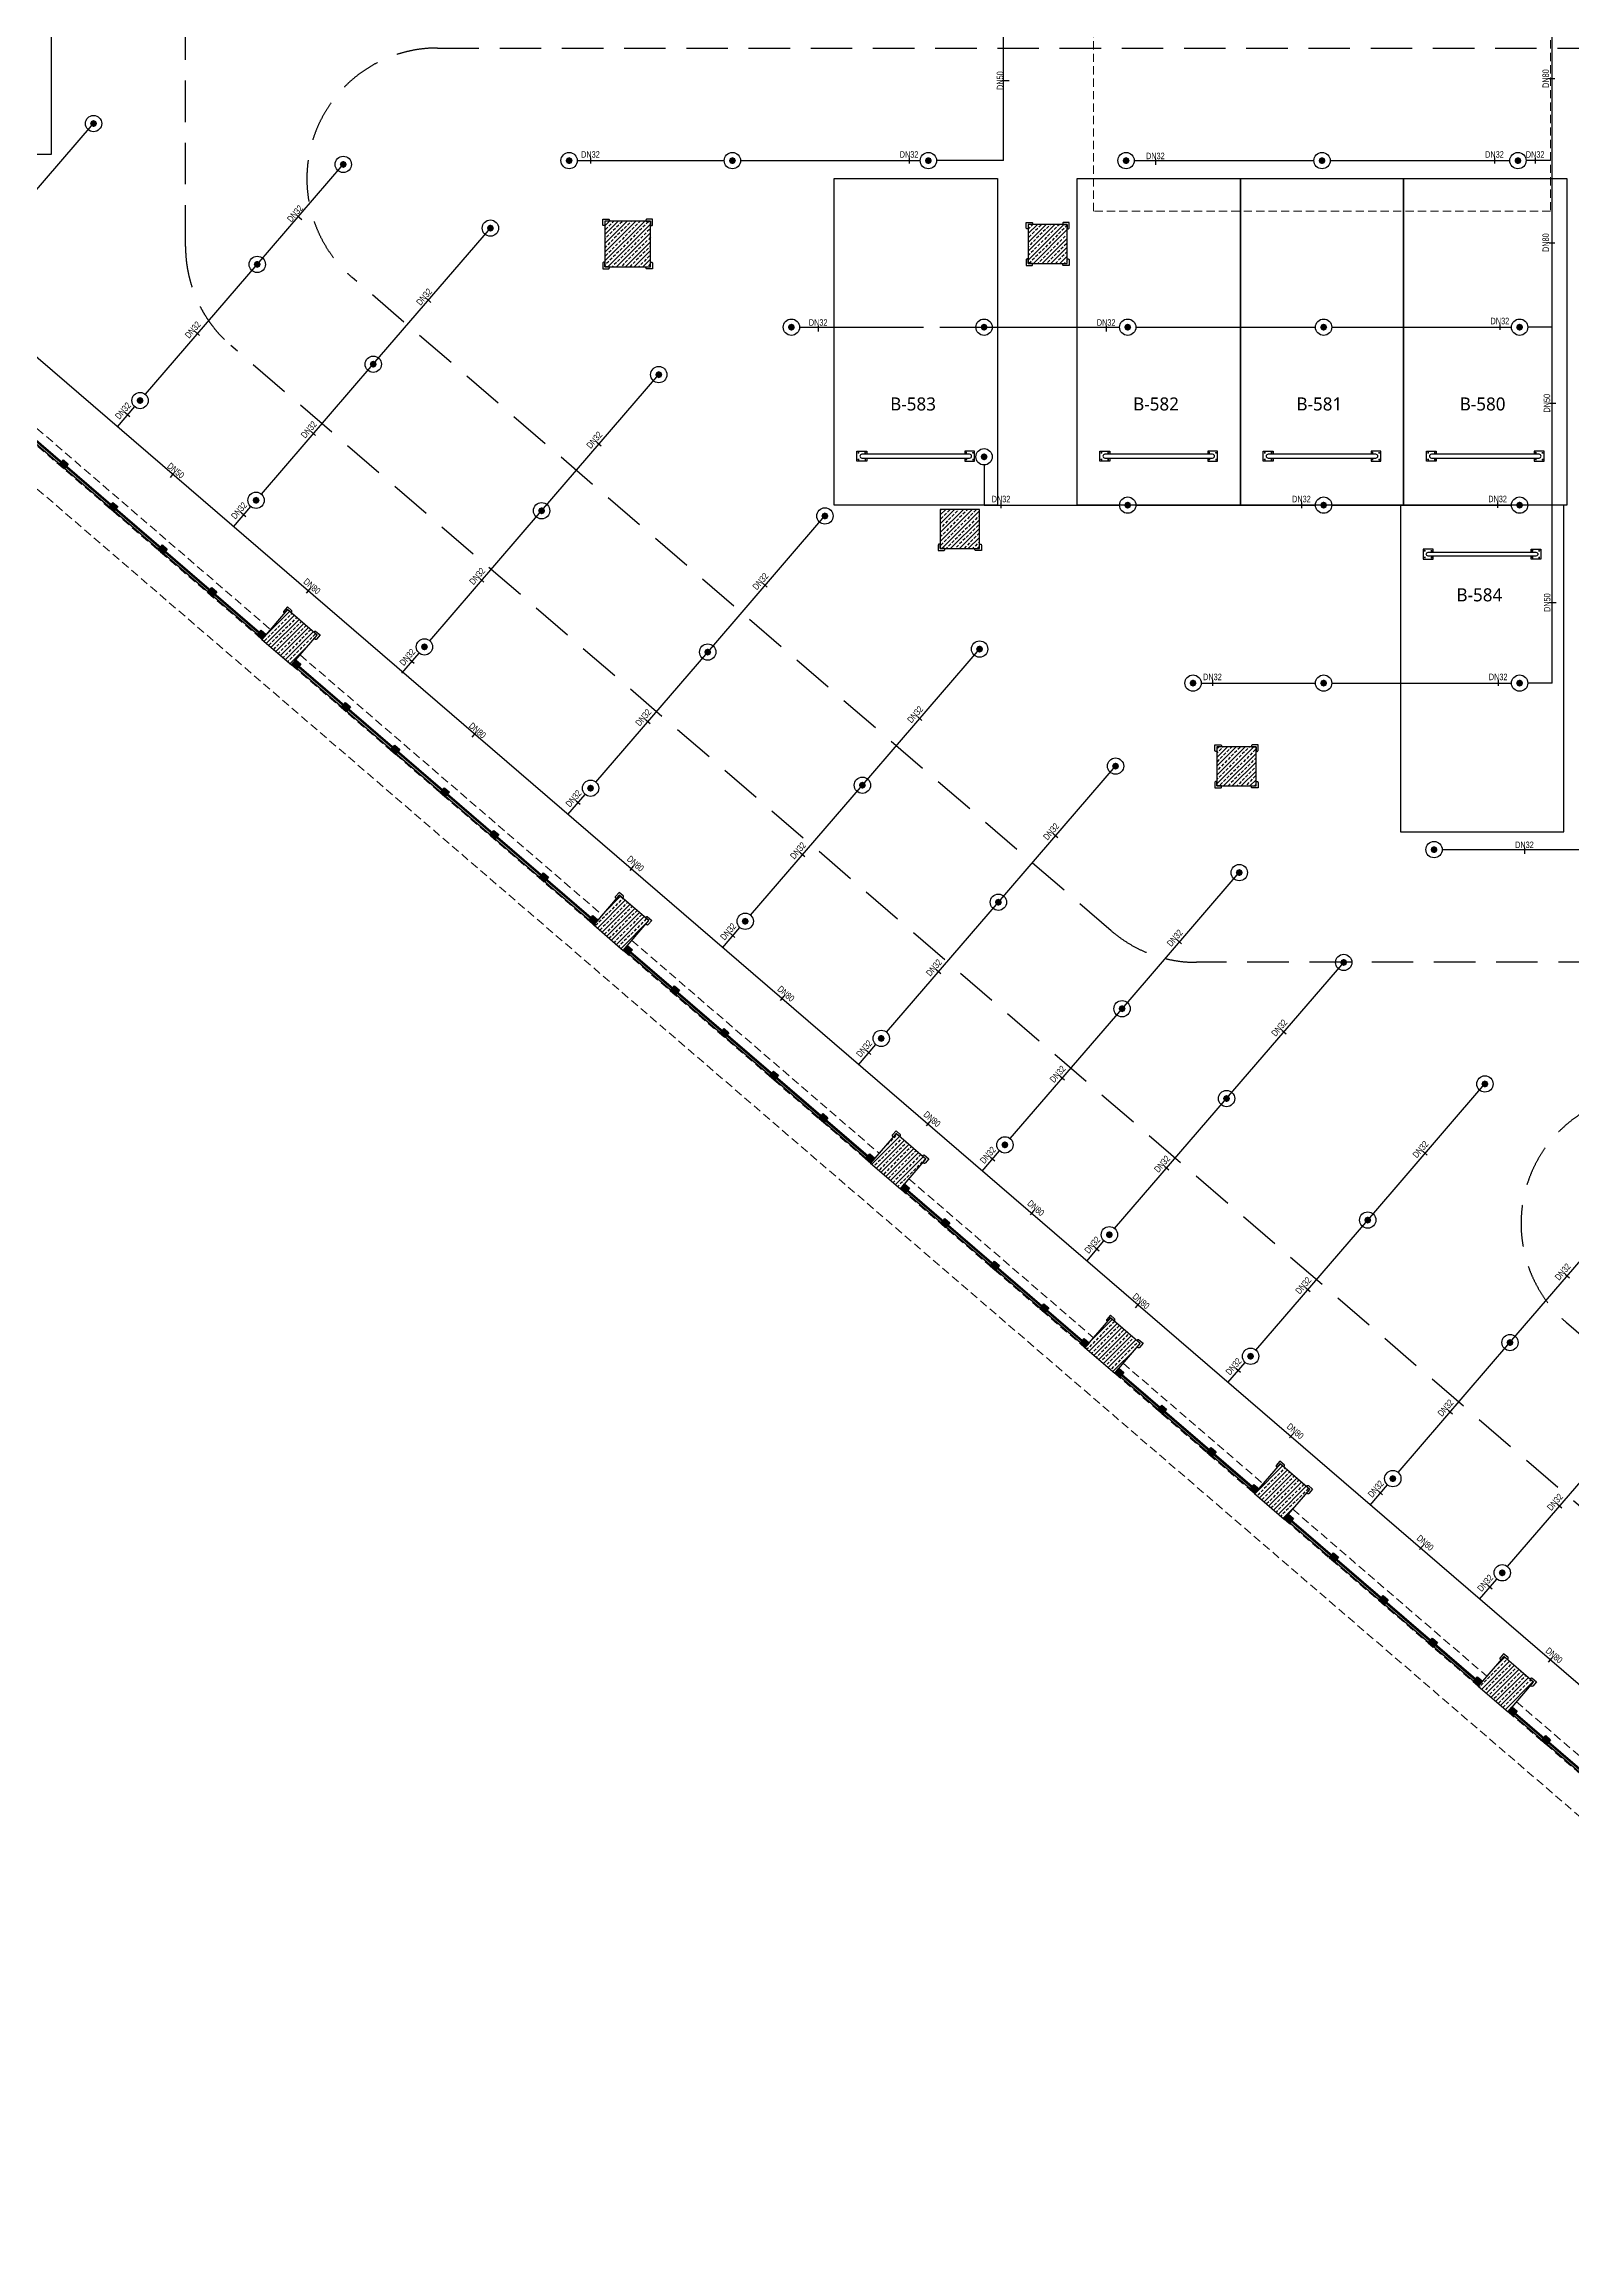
# Model space of a CAD drawing. Header units: millimetres. Extents: x -379292 to 1221486, y 92049 to 447512.
# Drawn here: x 294363 to 317753, y 122074 to 155878 of the extents above; entities that cross this region are included whole.
import ezdxf
from ezdxf.enums import TextEntityAlignment as Align
from ezdxf.lldxf.tags import DXFTag

# ---------------------------------------------------------------- set-up
doc = ezdxf.new("R2010")
doc.units = ezdxf.units.MM
doc.linetypes.add('HIDDEN', pattern=[9.525, 6.35, -3.175])
for name, color, linetype in [('-M-YNGN-BORUID', 7, 'Continuous'), ('-M-YNGN-BORUUZUN', 7, 'Continuous'), ('-M-YNGN-BORUYUK', 7, 'Continuous'), ('-M-YNGN-SPR-YUK', 7, 'Continuous'), ('-M-YNGN-ZON5-CAP-', 7, 'Continuous'), ('-M-YNGN-ZON5-SPR-', 7, 'Continuous'), ('05_HANDRAIL', 153, 'Continuous'), ('05_HATCH CONCRETE', 141, 'Continuous'), ('05_SYMBOL', 2, 'Continuous'), ('202-A-Y-MahalAd', 141, 'Continuous')]:
    doc.layers.add(name, color=color, linetype=linetype)
doc.layers.add('-M-YNGN-SPR-CAPCIZGI', color=188, linetype='Continuous', plot=False)
doc.layers.add('-M-YNGN-ZON5', color=11, linetype='SP', lineweight=30)
doc.layers.add('06_FORMWORK HIDDEN', color=252, linetype='HIDDEN2', lineweight=0)
doc.styles.add('CIZGI', font='tahoma.ttf', dxfattribs={"width": 0.8, "oblique": 20})
doc.styles.add('HCAD', font='HCAD.SHX', dxfattribs={"width": 0.8, "height": 0.2})
doc.styles.add('PIPESIZE', font='hcad.shx', dxfattribs={"width": 0.8})
doc.styles.add('SPR-NOT', font='romans.shx')
doc.styles.get("Standard").update_dxf_attribs({"font": 'segoeuil.ttf'})
tags = doc.linetypes.add('HIDDEN2', pattern=[0.1875, 0.125, -0.0625]).pattern_tags.tags
tags[6:7] = [DXFTag(74, 4), DXFTag(75, 0), DXFTag(340, '0'), DXFTag(46, 0.0), DXFTag(50, 0.0), DXFTag(44, 0.0), DXFTag(45, 0.0)]
tags[4:5] = [DXFTag(74, 4), DXFTag(75, 0), DXFTag(340, '0'), DXFTag(46, 0.0), DXFTag(50, 0.0), DXFTag(44, 0.0), DXFTag(45, 0.0)]
doc.linetypes.add('SP', pattern='A,2,-0.1,["SP",CIZGI,S=0.14,R=0.2,X=0,Y=-0.07],-0.255', length=2.355)
pattern_1 = [(225, (905000, -3e-07), (67.351921, -67.351921), []), (225, (904932.65, -3e-07), (67.351921, -67.351921), [47.625, -23.8125])]

# ---------------------------------------------------------------- blocks, each defined once
blk = doc.blocks.new('202_Vida')
at = {"color": 0, "linetype": 'ByBlock', "ltscale": 0.2}
for points in [[(1, 0), (-1, 0)], [(0, 1), (0, -1)]]:
    blk.add_lwpolyline(points, dxfattribs=at)
at = {"color": 0, "linetype": 'ByBlock'}
for radius in [0.42, 0.23, 0.155]:
    blk.add_circle((0, 0), radius, dxfattribs=at)
blk = doc.blocks.new('202_Stoper')
at = {"color": 0, "linetype": 'ByBlock'}
for points in [[(-750, -30), (-750, -75), (-900, -75), (-900, 75), (-750, 75), (-750, 30)], [(750, -30), (750, -75), (900, -75), (900, 75), (750, 75), (750, 30)]]:
    blk.add_lwpolyline(points, dxfattribs=at)
blk.add_lwpolyline([(825, -30, 1), (825, 30), (-825, 30, 1), (-825, -30)], format="xyb", close=True, dxfattribs=at)
at = {"color": 0, "linetype": 'ByBlock', "yscale": 10, "zscale": 10, "rotation": 180}
for p, xscale in [((-877, 53), -10), ((-772, 53), 10), ((772, 53), -10), ((877, 53), 10)]:
    blk.add_blockref('202_Vida', p, dxfattribs=dict(at, xscale=xscale))
at = {"color": 0, "linetype": 'ByBlock', "yscale": 10, "zscale": 10}
for p, xscale in [((-877, -52), 10), ((-772, -52), -10), ((772, -52), 10), ((877, -52), -10)]:
    blk.add_blockref('202_Vida', p, dxfattribs=dict(at, xscale=xscale))
blk = doc.blocks.new('202_Mahalblok')
at = {"color": 0, "linetype": 'ByBlock', "flags": 128}
blk.add_lwpolyline([(0, 0), (0, 5000), (2500, 5000), (2500, 0)], close=True, dxfattribs=at)
at = {"color": 252}
blk.add_blockref('202_Stoper', (1250, 750), dxfattribs=at)
at = {"color": 0, "linetype": 'ByBlock', "ltscale": 25}
blk.add_attdef('MAHALNO', text='', height=200, dxfattribs=at).set_placement((1209, 1390), align=Align.BOTTOM_CENTER)
blk = doc.blocks.new('202_KorkulukDikme')
at = {"ltscale": 25}
h = blk.add_hatch(color=253, dxfattribs=at)
h.dxf.hatch_style = 1
h.paths.add_polyline_path([(-50, 0), (-50, 100), (50, 100), (50, 0)])
at = {"color": 0, "linetype": 'ByBlock', "ltscale": 25}
blk.add_lwpolyline([(-50, 0), (-50, 100), (50, 100), (50, 0)], close=True, dxfattribs=at)
blk = doc.blocks.new('*U22')
at = {"ltscale": 25}
h = blk.add_hatch(color=253, dxfattribs=at)
h.dxf.hatch_style = 1
h.paths.add_polyline_path([(100, 60), (4998, 60), (4998, 10), (100, 10)])
at = {"color": 0, "linetype": 'ByBlock', "ltscale": 25}
blk.add_lwpolyline([(100, 60), (4998, 60), (4998, 10), (100, 10)], close=True, dxfattribs=at)
blk.add_lwpolyline([(100, 45), (4998, 45)], dxfattribs=at)
at = {"ltscale": 25}
for p in [(50, 0), (1049, 0), (2049, 0), (3049, 0), (4049, 0), (5048, 0)]:
    blk.add_blockref('202_KorkulukDikme', p, dxfattribs=at)
blk = doc.blocks.new('*U23')
at = {"ltscale": 25}
h = blk.add_hatch(color=253, dxfattribs=at)
h.dxf.hatch_style = 1
h.paths.add_polyline_path([(100, 60), (6000, 60), (6000, 10), (100, 10)])
at = {"color": 0, "linetype": 'ByBlock', "ltscale": 25}
blk.add_lwpolyline([(100, 60), (6000, 60), (6000, 10), (100, 10)], close=True, dxfattribs=at)
blk.add_lwpolyline([(100, 45), (6000, 45)], dxfattribs=at)
at = {"ltscale": 25}
for p in [(50, 0), (1050, 0), (2050, 0), (3050, 0), (4050, 0), (5050, 0), (6050, 0)]:
    blk.add_blockref('202_KorkulukDikme', p, dxfattribs=at)
blk = doc.blocks.new('*U24')
at = {"ltscale": 25}
h = blk.add_hatch(color=253, dxfattribs=at)
h.dxf.hatch_style = 1
h.paths.add_polyline_path([(100, 60), (4895, 60), (4895, 10), (100, 10)])
at = {"color": 0, "linetype": 'ByBlock', "ltscale": 25}
blk.add_lwpolyline([(100, 60), (4895, 60), (4895, 10), (100, 10)], close=True, dxfattribs=at)
blk.add_lwpolyline([(100, 45), (4895, 45)], dxfattribs=at)
at = {"ltscale": 25}
for p in [(50, 0), (998, 0), (1998, 0), (2998, 0), (3998, 0), (4945, 0)]:
    blk.add_blockref('202_KorkulukDikme', p, dxfattribs=at)
blk = doc.blocks.new('*U25')
at = {"ltscale": 25}
h = blk.add_hatch(color=253, dxfattribs=at)
h.dxf.hatch_style = 1
h.paths.add_polyline_path([(100, 60), (3630, 60), (3630, 10), (100, 10)])
at = {"color": 0, "linetype": 'ByBlock', "ltscale": 25}
blk.add_lwpolyline([(100, 60), (3630, 60), (3630, 10), (100, 10)], close=True, dxfattribs=at)
blk.add_lwpolyline([(100, 45), (3630, 45)], dxfattribs=at)
at = {"ltscale": 25}
for p in [(50, 0), (865, 0), (1865, 0), (2865, 0), (3680, 0)]:
    blk.add_blockref('202_KorkulukDikme', p, dxfattribs=at)
blk = doc.blocks.new('*U26')
at = {"ltscale": 25}
h = blk.add_hatch(color=253, dxfattribs=at)
h.dxf.hatch_style = 1
h.paths.add_polyline_path([(100, 60), (2725, 60), (2725, 10), (100, 10)])
at = {"color": 0, "linetype": 'ByBlock', "ltscale": 25}
blk.add_lwpolyline([(100, 60), (2725, 60), (2725, 10), (100, 10)], close=True, dxfattribs=at)
blk.add_lwpolyline([(100, 45), (2725, 45)], dxfattribs=at)
at = {"ltscale": 25}
for p in [(50, 0), (913, 0), (1913, 0), (2775, 0)]:
    blk.add_blockref('202_KorkulukDikme', p, dxfattribs=at)
blk = doc.blocks.new('*U27')
at = {"ltscale": 25}
h = blk.add_hatch(color=253, dxfattribs=at)
h.dxf.hatch_style = 1
h.paths.add_polyline_path([(100, 60), (3820, 60), (3820, 10), (100, 10)])
at = {"color": 0, "linetype": 'ByBlock', "ltscale": 25}
blk.add_lwpolyline([(100, 60), (3820, 60), (3820, 10), (100, 10)], close=True, dxfattribs=at)
blk.add_lwpolyline([(100, 45), (3820, 45)], dxfattribs=at)
at = {"ltscale": 25}
for p in [(50, 0), (960, 0), (1960, 0), (2960, 0), (3870, 0)]:
    blk.add_blockref('202_KorkulukDikme', p, dxfattribs=at)
blk = doc.blocks.new('*U28')
at = {"ltscale": 25}
h = blk.add_hatch(color=253, dxfattribs=at)
h.dxf.hatch_style = 1
h.paths.add_polyline_path([(100, 60), (5350, 60), (5350, 10), (100, 10)])
at = {"color": 0, "linetype": 'ByBlock', "ltscale": 25}
blk.add_lwpolyline([(100, 60), (5350, 60), (5350, 10), (100, 10)], close=True, dxfattribs=at)
blk.add_lwpolyline([(100, 45), (5350, 45)], dxfattribs=at)
at = {"ltscale": 25}
for p in [(50, 0), (725, 0), (1725, 0), (2725, 0), (3725, 0), (4725, 0), (5400, 0)]:
    blk.add_blockref('202_KorkulukDikme', p, dxfattribs=at)
blk = doc.blocks.new('bariyer')
at = {"color": 8, "ltscale": 25}
blk.add_lwpolyline([(0, -70), (15, -70, 0.414214), (30, -55), (30, 30), (-55, 30, 0.414214), (-70, 15), (-70, 0), (0, 0)], format="xyb", close=True, dxfattribs=at)
blk = doc.blocks.new('OtoParkBodrumKatMimari')
at = {"layer": '05_HATCH CONCRETE'}
h = blk.add_hatch(dxfattribs=at)
h.set_pattern_fill('ANSI33', color=8, scale=15, angle=180, style=0)
h.set_pattern_definition(pattern_1)
h.paths.add_polyline_path([(22519, 52350), (21819, 52350), (21819, 51650), (22519, 51650)])
h = blk.add_hatch(dxfattribs=at)
h.set_pattern_fill('ANSI33', color=8, scale=15, angle=180, style=0)
h.set_pattern_definition(pattern_1)
h.paths.add_polyline_path([(28900, 52300), (28300, 52300), (28300, 51700), (28900, 51700)])
h = blk.add_hatch(dxfattribs=at)
h.set_pattern_fill('ANSI33', color=8, scale=15, angle=180, style=0)
h.set_pattern_definition(pattern_1)
h.paths.add_polyline_path([(27555, 47935), (26955, 47935), (26955, 47335), (27555, 47335)])
h = blk.add_hatch(dxfattribs=at)
h.set_pattern_fill('ANSI33', color=8, scale=15, angle=180, style=0)
h.set_pattern_definition(pattern_1)
h.paths.add_polyline_path([(17417, 46009), (16962, 46400), (16570, 45945), (17025, 45554)])
h = blk.add_hatch(dxfattribs=at)
h.set_pattern_fill('ANSI33', color=8, scale=15, angle=180, style=0)
h.set_pattern_definition(pattern_1)
h.paths.add_polyline_path([(31790, 44300), (31190, 44300), (31190, 43700), (31790, 43700)])
h = blk.add_hatch(dxfattribs=at)
h.set_pattern_fill('ANSI33', color=8, scale=15, angle=180, style=0)
h.set_pattern_definition(pattern_1)
h.paths.add_polyline_path([(22495, 41638), (22040, 42029), (21649, 41575), (22103, 41183)])
h = blk.add_hatch(dxfattribs=at)
h.set_pattern_fill('ANSI33', color=8, scale=15, angle=180, style=0)
h.set_pattern_definition(pattern_1)
h.paths.add_polyline_path([(26736, 37988), (26281, 38379), (25889, 37925), (26344, 37533)])
h = blk.add_hatch(dxfattribs=at)
h.set_pattern_fill('ANSI33', color=8, scale=15, angle=180, style=0)
h.set_pattern_definition(pattern_1)
h.paths.add_polyline_path([(30017, 35163), (29563, 35555), (29171, 35100), (29626, 34709)])
h = blk.add_hatch(dxfattribs=at)
h.set_pattern_fill('ANSI33', color=8, scale=15, angle=180, style=0)
h.set_pattern_definition(pattern_1)
h.paths.add_polyline_path([(32613, 32929), (32159, 33320), (31767, 32865), (32222, 32474)])
h = blk.add_hatch(dxfattribs=at)
h.set_pattern_fill('ANSI33', color=8, scale=15, angle=180, style=0)
h.set_pattern_definition(pattern_1)
h.paths.add_polyline_path([(36039, 29980), (35584, 30372), (35193, 29917), (35648, 29525)])
at = {"color": 5}
for points in [[(22519, 52350), (21819, 52350), (21819, 51650), (22519, 51650)], [(28900, 52300), (28300, 52300), (28300, 51700), (28900, 51700)], [(27555, 47935), (26955, 47935), (26955, 47335), (27555, 47335)], [(17417, 46009), (16962, 46400), (16570, 45945), (17025, 45554)], [(31790, 44300), (31190, 44300), (31190, 43700), (31790, 43700)], [(22495, 41638), (22040, 42029), (21649, 41575), (22103, 41183)], [(26736, 37988), (26281, 38379), (25889, 37925), (26344, 37533)], [(30017, 35163), (29563, 35555), (29171, 35100), (29626, 34709)], [(32613, 32929), (32159, 33320), (31767, 32865), (32222, 32474)], [(36039, 29980), (35584, 30372), (35193, 29917), (35648, 29525)]]:
    blk.add_lwpolyline(points, close=True, dxfattribs=at)
at = {"layer": '05_SYMBOL', "color": 252, "linetype": 'HIDDEN', "ltscale": 100}
for points in [[(15400, 51961), (15400, 166800)], [(66008, 7484), (16095, 50445)]]:
    blk.add_lwpolyline(points, dxfattribs=at)
blk.add_lwpolyline([(118969, 41000), (30876, 41000, -0.179563), (29572, 41484), (17953, 51484, -0.695543), (19258, 55000), (127791, 55000, -0.645796), (129290, 51677), (120469, 41677, -0.215217)], format="xyb", close=True, dxfattribs=at)
for points in [[(15400, 51961, 0.218406), (16095, 50445)], [(48161, 25484, 0.179563), (49466, 25000), (104855, 25000, 0.215217), (106355, 25677), (115176, 35677, 0.645796), (113676, 39000), (37847, 39000, 0.695543), (36543, 35484), (48161, 25484)]]:
    blk.add_lwpolyline(points, format="xyb", dxfattribs=at)
at = {"layer": '06_FORMWORK HIDDEN', "linetype": 'HIDDEN', "ltscale": 20}
for p, q in [((70114, -800), (4200, 55933)), ((12837, 49423), (16701, 46097)), ((12707, 49271), (16570, 45945)), ((17156, 45706), (21779, 41726)), ((17025, 45554), (21649, 41575)), ((22234, 41335), (26020, 38076)), ((22103, 41183), (25889, 37925)), ((26344, 37533), (29171, 35100)), ((26475, 37685), (29302, 35252)), ((29756, 34860), (31898, 33017)), ((29626, 34709), (31767, 32865)), ((32222, 32474), (35193, 29917)), ((32352, 32626), (35324, 30068)), ((35648, 29525), (39778, 25970)), ((35778, 29677), (39909, 26122))]:
    blk.add_line(p, q, dxfattribs=at)
blk.add_lwpolyline([(29300, 59500), (36300, 59500), (36300, 52500), (29300, 52500)], close=True, dxfattribs=at)
at = {"layer": '05_HANDRAIL', "rotation": 319.2811306099715}
for name, p in [('*U22', (12707, 49271)), ('*U23', (17025, 45554)), ('*U24', (22103, 41183)), ('*U25', (26344, 37533)), ('*U26', (29626, 34709)), ('*U27', (32222, 32474)), ('*U28', (35648, 29525))]:
    blk.add_blockref(name, p, dxfattribs=at)
at = {"layer": '05_SYMBOL', "color": 8, "xscale": -1}
for p in [(21819, 52350), (28300, 52300), (31190, 44300)]:
    blk.add_blockref('bariyer', p, dxfattribs=at)
at = {"layer": '05_SYMBOL', "color": 8}
for p in [(22519, 52350), (28900, 52300), (31790, 44300)]:
    blk.add_blockref('bariyer', p, dxfattribs=at)
for p, rotation in [((21819, 51650), 180), ((28300, 51700), 180), ((26955, 47335), 180), ((16962, 46400), 49.28113061911701), ((31190, 43700), 180), ((22040, 42029), 49.28113061911701), ((26281, 38379), 49.28113061911701), ((29563, 35555), 49.28113061911701), ((32159, 33320), 49.28113061911701), ((35584, 30372), 49.28113061911701)]:
    blk.add_blockref('bariyer', p, dxfattribs=dict(at, rotation=rotation))
at = {"layer": '05_SYMBOL', "color": 8, "xscale": -1}
for p, rotation in [((22519, 51650), 180), ((28900, 51700), 180), ((27555, 47335), 180), ((17417, 46009), 229.2811306152887), ((31790, 43700), 180), ((22495, 41638), 229.2811306152887), ((26736, 37988), 229.2811306152887), ((30017, 35163), 229.2811306152887), ((32613, 32929), 229.2811306152887), ((36039, 29980), 229.2811306152887)]:
    blk.add_blockref('bariyer', p, dxfattribs=dict(at, rotation=rotation))
at = {"layer": '202-A-Y-MahalAd', "color": 8, "ltscale": 25}
ref = blk.add_blockref('202_Mahalblok', (8350, 53375), dxfattribs=dict(at, xscale=-1, rotation=270))
ref.add_attrib('MAHALNO', 'B-599', dxfattribs={"layer": '0', "color": 0, "linetype": 'ByBlock', "ltscale": 25, "height": 200, "rotation": 90}).set_placement((9883, 54584), align=Align.BOTTOM_CENTER)
for p, values in [((25330, 48000), {'MAHALNO': 'B-583'}), ((29050, 48000), {'MAHALNO': 'B-582'}), ((31550, 48000), {'MAHALNO': 'B-581'}), ((34050, 48000), {'MAHALNO': 'B-580'})]:
    blk.add_blockref('202_Mahalblok', p, dxfattribs=at).add_auto_attribs(values)
ref = blk.add_blockref('202_Mahalblok', (34000, 48000), dxfattribs=dict(at, xscale=-1, rotation=180))
ref.add_attrib('MAHALNO', 'B-584', dxfattribs={"layer": '0', "color": 0, "linetype": 'ByBlock', "ltscale": 25, "height": 200}).set_placement((35209, 46467), align=Align.BOTTOM_CENTER)
blk = doc.blocks.new('SPRKL100')
at = {"layer": '-M-YNGN-SPR-CAPCIZGI'}
blk.add_line((0, 0.43), (0, -0.43), dxfattribs=at)
at = {"layer": '-M-YNGN-BORUID', "color": 0, "style": 'HCAD', "width": 0.8, "flags": 1}
blk.add_attdef('DIC', text='', height=0.4, dxfattribs=at).set_placement((0, -1.69), align=Align.CENTER)
at = {"layer": '-M-YNGN-BORUUZUN', "color": 0, "style": 'HCAD', "width": 0.7}
blk.add_attdef('BOY', text='', height=0.8, dxfattribs=at).set_placement((0, -1.08), align=Align.CENTER)
at = {"layer": '-M-YNGN-BORUYUK', "color": 6, "style": 'PIPESIZE', "width": 0.8}
blk.add_attdef('YUK', text='', height=0.5, dxfattribs=at).set_placement((0, 1.87), align=Align.CENTER)
at = {"color": 0, "style": 'PIPESIZE', "width": 0.7}
blk.add_attdef('CAP', text='', height=1, dxfattribs=at).set_placement((0, 0.45), align=Align.CENTER)
blk = doc.blocks.new('SP-C-UP-12')
at = {"ltscale": 10}
blk.add_line((0, 0), (0, 0), dxfattribs=at)
at = {"color": 1, "linetype": 'Continuous'}
blk.add_circle((0, 0), 12.5, dxfattribs=at)
at = {"ltscale": 10}
for points in [[(-5.4, 0), (-3.8, 3.8), (-3.8, -3.8), (0, 5.4)], [(-3.8, -3.8), (0, 5.4), (0, -5.4), (3.8, 3.8)], [(0, -5.4), (3.8, 3.8), (3.8, -3.8), (5.4, 0)]]:
    blk.add_solid(points, dxfattribs=at)
at = {"layer": '-M-YNGN-SPR-YUK', "style": 'SPR-NOT', "width": 0.5, "flags": 9}
for tag, p in [('YUK', (0, 17.8)), ('CAP', (0, 14.4)), ('TIP', (0.2, 10.8))]:
    blk.add_attdef(tag, text='', height=2.5, dxfattribs=at).set_placement(p, align=Align.MIDDLE_CENTER)
blk = doc.blocks.new('A$C69E8C7F8')
at = {"layer": '-M-YNGN-ZON5', "ltscale": 500}
for p, q in [((-6253.8, 5236.9), (-6253.8, 6569.4)), ((-5413.8, 4436.9), (-5413.8, 6568.4)), ((-2417.3, 359.4), (-8279.3, 5404.8)), ((-7818.3, 5094.8), (-7647.1, 5293.7)), ((-7396.5, 5078.1), (-7264.8, 5231.1)), ((-6906.5, 5236.9), (-6681.5, 5236.9)), ((-6656.5, 5236.9), (-6381.5, 5236.9)), ((-6253.8, 5236.9), (-6356.5, 5236.9)), ((-6053.8, 5236.9), (-5778.8, 5236.9)), ((-5753.8, 5236.9), (-5478.8, 5236.9)), ((-5416.3, 5236.9), (-5453.8, 5236.9)), ((-7218.9, 4925.2), (-7039.5, 5133.6)), ((-7567.8, 4879.1), (-7396.5, 5078.1)), ((-6566.2, 4981.9), (-6376.3, 4981.9)), ((-6351.3, 4981.9), (-6076.3, 4981.9)), ((-6051.3, 4981.9), (-5776.3, 4981.9)), ((-5751.3, 4981.9), (-5476.3, 4981.9)), ((-5413.8, 4981.9), (-5451.3, 4981.9)), ((-7390.2, 4726.3), (-7218.9, 4925.2)), ((-6961.1, 4700.8), (-6781.7, 4909.2)), ((-7610.7, 4829.3), (-7584.1, 4860.2)), ((-6283.7, 4770.9), (-6283.7, 4709.4)), ((-7433.1, 4676.4), (-7406.5, 4707.3)), ((-7132.3, 4501.8), (-6961.1, 4700.8)), ((-6283.7, 4709.4), (-6076.3, 4709.4)), ((-6051.3, 4709.4), (-5776.3, 4709.4)), ((-5751.3, 4709.4), (-5476.3, 4709.4)), ((-5413.8, 4709.4), (-5451.3, 4709.4)), ((-6706.8, 4484.4), (-6527.4, 4692.8)), ((-7175.2, 4452), (-7148.6, 4482.9)), ((-6878, 4285.4), (-6706.8, 4484.4)), ((-6470, 4280.6), (-6290.6, 4489)), ((-5951.3, 4436.9), (-5776.3, 4436.9)), ((-5751.3, 4436.9), (-5476.3, 4436.9)), ((-5413.8, 4436.9), (-5451.3, 4436.9)), ((-6261.8, 4101.4), (-6082.4, 4309.8)), ((-6920.9, 4235.6), (-6894.3, 4266.5)), ((-6641.3, 4081.7), (-6470, 4280.6)), ((-5582.3, 4181.9), (-5236.3, 4181.9)), ((-6072.4, 3938.4), (-5893, 4146.8)), ((-6433, 3902.4), (-6261.8, 4101.4)), ((-6684.1, 4031.8), (-6657.6, 4062.7)), ((-5912.5, 3800.8), (-5733.1, 4009.2)), ((-6243.6, 3739.4), (-6072.4, 3938.4)), ((-6475.9, 3852.6), (-6449.3, 3883.5)), ((-5696.3, 3614.7), (-5516.9, 3823.1)), ((-6083.8, 3601.8), (-5912.5, 3800.8)), ((-6286.5, 3689.6), (-6259.9, 3720.5)), ((-5478.5, 3427.2), (-5299.1, 3635.6)), ((-5867.5, 3415.7), (-5696.3, 3614.7)), ((-6126.6, 3552), (-6100.1, 3582.9)), ((-5649.8, 3228.3), (-5478.5, 3427.2)), ((-5910.4, 3365.9), (-5883.8, 3396.8)), ((-5482.3, 3084.1), (-5311, 3283.1)), ((-5692.6, 3178.4), (-5666.1, 3209.3)), ((-5525.1, 3034.3), (-5498.6, 3065.1))]:
    blk.add_line(p, q, dxfattribs=at)
at = {"layer": '-M-YNGN-ZON5-CAP-'}
ref = blk.add_blockref('SPRKL100', (-6249.8, 5359.4), dxfattribs=dict(at, xscale=10.00000000000001, yscale=10.00000000000001, zscale=10.00000000000001, rotation=90))
ref.add_attrib('CAP', 'DN50', dxfattribs={"layer": '0', "color": 0, "height": 10, "rotation": 90, "style": 'PIPESIZE', "width": 0.7}).set_placement((-6254.3, 5359.4), align=Align.CENTER)
ref = blk.add_blockref('SPRKL100', (-5414.3, 5362.5), dxfattribs=dict(at, xscale=10.00000000000001, yscale=10.00000000000001, zscale=10.00000000000001, rotation=90))
ref.add_attrib('CAP', 'DN80', dxfattribs={"layer": '0', "color": 0, "height": 10, "rotation": 90, "style": 'PIPESIZE', "width": 0.7}).set_placement((-5418.8, 5362.5), align=Align.CENTER)
ref = blk.add_blockref('SPRKL100', (-6886.4, 5236.9), dxfattribs=dict(at, xscale=10, yscale=10, zscale=10))
ref.add_attrib('CAP', 'DN32', dxfattribs={"layer": '0', "color": 0, "height": 10, "style": 'PIPESIZE', "width": 0.7}).set_placement((-6886.4, 5241.4), align=Align.CENTER)
ref = blk.add_blockref('SPRKL100', (-6398.6, 5236.9), dxfattribs=dict(at, xscale=10, yscale=10, zscale=10))
ref.add_attrib('CAP', 'DN32', dxfattribs={"layer": '0', "color": 0, "height": 10, "style": 'PIPESIZE', "width": 0.7}).set_placement((-6398.6, 5241.4), align=Align.CENTER)
ref = blk.add_blockref('SPRKL100', (-6021.5, 5234.6), dxfattribs=dict(at, xscale=10, yscale=10, zscale=10))
ref.add_attrib('CAP', 'DN32', dxfattribs={"layer": '0', "color": 0, "height": 10, "style": 'PIPESIZE', "width": 0.7}).set_placement((-6021.5, 5239.1), align=Align.CENTER)
ref = blk.add_blockref('SPRKL100', (-5502.3, 5236.9), dxfattribs=dict(at, xscale=10, yscale=10, zscale=10))
ref.add_attrib('CAP', 'DN32', dxfattribs={"layer": '0', "color": 0, "height": 10, "style": 'PIPESIZE', "width": 0.7}).set_placement((-5502.3, 5241.4), align=Align.CENTER)
ref = blk.add_blockref('SPRKL100', (-5440, 5236.9), dxfattribs=dict(at, xscale=10, yscale=10, zscale=10))
ref.add_attrib('CAP', 'DN32', dxfattribs={"layer": '0', "color": 0, "height": 10, "style": 'PIPESIZE', "width": 0.7}).set_placement((-5440, 5241.4), align=Align.CENTER)
ref = blk.add_blockref('SPRKL100', (-7331.4, 5149.7), dxfattribs=dict(at, xscale=10, yscale=10, zscale=10, rotation=49.28113061156347))
ref.add_attrib('CAP', 'DN32', dxfattribs={"layer": '0', "color": 0, "height": 10, "rotation": 49.2811, "style": 'PIPESIZE', "width": 0.7}).set_placement((-7334.9, 5152.6), align=Align.CENTER)
ref = blk.add_blockref('SPRKL100', (-5414.3, 5111.3), dxfattribs=dict(at, xscale=10.00000000000001, yscale=10.00000000000001, zscale=10.00000000000001, rotation=90))
ref.add_attrib('CAP', 'DN80', dxfattribs={"layer": '0', "color": 0, "height": 10, "rotation": 90, "style": 'PIPESIZE', "width": 0.7}).set_placement((-5418.8, 5111.3), align=Align.CENTER)
ref = blk.add_blockref('SPRKL100', (-7133.8, 5022.3), dxfattribs=dict(at, xscale=10, yscale=10, zscale=10, rotation=49.28113061156347))
ref.add_attrib('CAP', 'DN32', dxfattribs={"layer": '0', "color": 0, "height": 10, "rotation": 49.2811, "style": 'PIPESIZE', "width": 0.7}).set_placement((-7137.2, 5025.2), align=Align.CENTER)
ref = blk.add_blockref('SPRKL100', (-7488, 4971.8), dxfattribs=dict(at, xscale=10, yscale=10, zscale=10, rotation=49.28113061156347))
ref.add_attrib('CAP', 'DN32', dxfattribs={"layer": '0', "color": 0, "height": 10, "rotation": 49.2811, "style": 'PIPESIZE', "width": 0.7}).set_placement((-7491.4, 4974.7), align=Align.CENTER)
ref = blk.add_blockref('SPRKL100', (-6537.7, 4979.6), dxfattribs=dict(at, xscale=10, yscale=10, zscale=10))
ref.add_attrib('CAP', 'DN32', dxfattribs={"layer": '0', "color": 0, "height": 10, "style": 'PIPESIZE', "width": 0.7}).set_placement((-6537.7, 4984.1), align=Align.CENTER)
ref = blk.add_blockref('SPRKL100', (-6096.8, 4979.6), dxfattribs=dict(at, xscale=10, yscale=10, zscale=10))
ref.add_attrib('CAP', 'DN32', dxfattribs={"layer": '0', "color": 0, "height": 10, "style": 'PIPESIZE', "width": 0.7}).set_placement((-6096.8, 4984.1), align=Align.CENTER)
ref = blk.add_blockref('SPRKL100', (-5494, 4981.9), dxfattribs=dict(at, xscale=10, yscale=10, zscale=10))
ref.add_attrib('CAP', 'DN32', dxfattribs={"layer": '0', "color": 0, "height": 10, "style": 'PIPESIZE', "width": 0.7}).set_placement((-5494, 4986.4), align=Align.CENTER)
ref = blk.add_blockref('SPRKL100', (-5412.5, 4865.4), dxfattribs=dict(at, xscale=10.00000000000001, yscale=10.00000000000001, zscale=10.00000000000001, rotation=90))
ref.add_attrib('CAP', 'DN50', dxfattribs={"layer": '0', "color": 0, "height": 10, "rotation": 90, "style": 'PIPESIZE', "width": 0.7}).set_placement((-5417, 4865.4), align=Align.CENTER)
ref = blk.add_blockref('SPRKL100', (-7594.8, 4847.8), dxfattribs=dict(at, xscale=10, yscale=10, zscale=10, rotation=49.28113061156347))
ref.add_attrib('CAP', 'DN32', dxfattribs={"layer": '0', "color": 0, "height": 10, "rotation": 49.2811, "style": 'PIPESIZE', "width": 0.7}).set_placement((-7598.3, 4850.7), align=Align.CENTER)
ref = blk.add_blockref('SPRKL100', (-7310.4, 4818.9), dxfattribs=dict(at, xscale=10, yscale=10, zscale=10, rotation=49.28113061156347))
ref.add_attrib('CAP', 'DN32', dxfattribs={"layer": '0', "color": 0, "height": 10, "rotation": 49.2811, "style": 'PIPESIZE', "width": 0.7}).set_placement((-7313.8, 4821.8), align=Align.CENTER)
ref = blk.add_blockref('SPRKL100', (-6873.2, 4802.9), dxfattribs=dict(at, xscale=10, yscale=10, zscale=10, rotation=49.28113061156347))
ref.add_attrib('CAP', 'DN32', dxfattribs={"layer": '0', "color": 0, "height": 10, "rotation": 49.2811, "style": 'PIPESIZE', "width": 0.7}).set_placement((-6876.6, 4805.9), align=Align.CENTER)
ref = blk.add_blockref('SPRKL100', (-7527.2, 4755), dxfattribs=dict(at, xscale=9.999999999999998, yscale=9.999999999999998, zscale=9.999999999999998, rotation=320.4485342901462))
ref.add_attrib('CAP', 'DN50', dxfattribs={"layer": '0', "color": 0, "height": 10, "rotation": 320.4485, "style": 'PIPESIZE', "width": 0.7}).set_placement((-7524.3, 4758.5), align=Align.CENTER)
ref = blk.add_blockref('SPRKL100', (-7417.3, 4694.9), dxfattribs=dict(at, xscale=10, yscale=10, zscale=10, rotation=49.28113061156347))
ref.add_attrib('CAP', 'DN32', dxfattribs={"layer": '0', "color": 0, "height": 10, "rotation": 49.2811, "style": 'PIPESIZE', "width": 0.7}).set_placement((-7420.7, 4697.8), align=Align.CENTER)
ref = blk.add_blockref('SPRKL100', (-6257.8, 4709.3), dxfattribs=dict(at, xscale=10, yscale=10, zscale=10))
ref.add_attrib('CAP', 'DN32', dxfattribs={"layer": '0', "color": 0, "height": 10, "style": 'PIPESIZE', "width": 0.7}).set_placement((-6257.8, 4713.8), align=Align.CENTER)
ref = blk.add_blockref('SPRKL100', (-5797.9, 4709.3), dxfattribs=dict(at, xscale=10, yscale=10, zscale=10))
ref.add_attrib('CAP', 'DN32', dxfattribs={"layer": '0', "color": 0, "height": 10, "style": 'PIPESIZE', "width": 0.7}).set_placement((-5797.9, 4713.8), align=Align.CENTER)
ref = blk.add_blockref('SPRKL100', (-5497.5, 4709.4), dxfattribs=dict(at, xscale=10, yscale=10, zscale=10))
ref.add_attrib('CAP', 'DN32', dxfattribs={"layer": '0', "color": 0, "height": 10, "style": 'PIPESIZE', "width": 0.7}).set_placement((-5497.5, 4713.9), align=Align.CENTER)
ref = blk.add_blockref('SPRKL100', (-7052.6, 4594.5), dxfattribs=dict(at, xscale=10, yscale=10, zscale=10, rotation=49.28113061156347))
ref.add_attrib('CAP', 'DN32', dxfattribs={"layer": '0', "color": 0, "height": 10, "rotation": 49.2811, "style": 'PIPESIZE', "width": 0.7}).set_placement((-7056, 4597.4), align=Align.CENTER)
ref = blk.add_blockref('SPRKL100', (-6618.9, 4586.5), dxfattribs=dict(at, xscale=10, yscale=10, zscale=10, rotation=49.28113061156347))
ref.add_attrib('CAP', 'DN32', dxfattribs={"layer": '0', "color": 0, "height": 10, "rotation": 49.2811, "style": 'PIPESIZE', "width": 0.7}).set_placement((-6622.3, 4589.5), align=Align.CENTER)
ref = blk.add_blockref('SPRKL100', (-7318.8, 4578.1), dxfattribs=dict(at, xscale=10, yscale=10, zscale=10, rotation=319.2811306058457))
ref.add_attrib('CAP', 'DN80', dxfattribs={"layer": '0', "color": 0, "height": 10, "rotation": 319.2811, "style": 'PIPESIZE', "width": 0.7}).set_placement((-7315.9, 4581.5), align=Align.CENTER)
ref = blk.add_blockref('SPRKL100', (-5412.1, 4560.1), dxfattribs=dict(at, xscale=10.00000000000001, yscale=10.00000000000001, zscale=10.00000000000001, rotation=90))
ref.add_attrib('CAP', 'DN50', dxfattribs={"layer": '0', "color": 0, "height": 10, "rotation": 90, "style": 'PIPESIZE', "width": 0.7}).set_placement((-5416.6, 4560.1), align=Align.CENTER)
ref = blk.add_blockref('SPRKL100', (-7159.4, 4470.5), dxfattribs=dict(at, xscale=10, yscale=10, zscale=10, rotation=49.28113061156347))
ref.add_attrib('CAP', 'DN32', dxfattribs={"layer": '0', "color": 0, "height": 10, "rotation": 49.2811, "style": 'PIPESIZE', "width": 0.7}).set_placement((-7162.8, 4473.4), align=Align.CENTER)
ref = blk.add_blockref('SPRKL100', (-5934.1, 4436.9), dxfattribs=dict(at, xscale=10, yscale=10, zscale=10))
ref.add_attrib('CAP', 'DN32', dxfattribs={"layer": '0', "color": 0, "height": 10, "style": 'PIPESIZE', "width": 0.7}).set_placement((-5934.1, 4441.4), align=Align.CENTER)
ref = blk.add_blockref('SPRKL100', (-5496.6, 4436.9), dxfattribs=dict(at, xscale=10, yscale=10, zscale=10))
ref.add_attrib('CAP', 'DN32', dxfattribs={"layer": '0', "color": 0, "height": 10, "style": 'PIPESIZE', "width": 0.7}).set_placement((-5496.6, 4441.4), align=Align.CENTER)
ref = blk.add_blockref('SPRKL100', (-6798.3, 4378.1), dxfattribs=dict(at, xscale=10, yscale=10, zscale=10, rotation=49.28113061156347))
ref.add_attrib('CAP', 'DN32', dxfattribs={"layer": '0', "color": 0, "height": 10, "rotation": 49.2811, "style": 'PIPESIZE', "width": 0.7}).set_placement((-6801.7, 4381), align=Align.CENTER)
ref = blk.add_blockref('SPRKL100', (-6382.1, 4382.7), dxfattribs=dict(at, xscale=10, yscale=10, zscale=10, rotation=49.28113061156347))
ref.add_attrib('CAP', 'DN32', dxfattribs={"layer": '0', "color": 0, "height": 10, "rotation": 49.2811, "style": 'PIPESIZE', "width": 0.7}).set_placement((-6385.5, 4385.7), align=Align.CENTER)
ref = blk.add_blockref('SPRKL100', (-7065.4, 4357.3), dxfattribs=dict(at, xscale=10, yscale=10, zscale=10, rotation=319.2811306058457))
ref.add_attrib('CAP', 'DN80', dxfattribs={"layer": '0', "color": 0, "height": 10, "rotation": 319.2811, "style": 'PIPESIZE', "width": 0.7}).set_placement((-7062.5, 4360.7), align=Align.CENTER)
ref = blk.add_blockref('SPRKL100', (-6905.1, 4254.1), dxfattribs=dict(at, xscale=10, yscale=10, zscale=10, rotation=49.28113061156347))
ref.add_attrib('CAP', 'DN32', dxfattribs={"layer": '0', "color": 0, "height": 10, "rotation": 49.2811, "style": 'PIPESIZE', "width": 0.7}).set_placement((-6908.5, 4257), align=Align.CENTER)
ref = blk.add_blockref('SPRKL100', (-6561.5, 4174.3), dxfattribs=dict(at, xscale=10, yscale=10, zscale=10, rotation=49.28113061156347))
ref.add_attrib('CAP', 'DN32', dxfattribs={"layer": '0', "color": 0, "height": 10, "rotation": 49.2811, "style": 'PIPESIZE', "width": 0.7}).set_placement((-6564.9, 4177.2), align=Align.CENTER)
ref = blk.add_blockref('SPRKL100', (-6173.9, 4203.5), dxfattribs=dict(at, xscale=10, yscale=10, zscale=10, rotation=49.28113061156347))
ref.add_attrib('CAP', 'DN32', dxfattribs={"layer": '0', "color": 0, "height": 10, "rotation": 49.2811, "style": 'PIPESIZE', "width": 0.7}).set_placement((-6177.3, 4206.4), align=Align.CENTER)
ref = blk.add_blockref('SPRKL100', (-5456.4, 4179.8), dxfattribs=dict(at, xscale=10, yscale=10, zscale=10))
ref.add_attrib('CAP', 'DN32', dxfattribs={"layer": '0', "color": 0, "height": 10, "style": 'PIPESIZE', "width": 0.7}).set_placement((-5456.4, 4184.3), align=Align.CENTER)
ref = blk.add_blockref('SPRKL100', (-6823.5, 4153.4), dxfattribs=dict(at, xscale=10, yscale=10, zscale=10, rotation=319.2811306058457))
ref.add_attrib('CAP', 'DN80', dxfattribs={"layer": '0', "color": 0, "height": 10, "rotation": 319.2811, "style": 'PIPESIZE', "width": 0.7}).set_placement((-6820.6, 4156.8), align=Align.CENTER)
ref = blk.add_blockref('SPRKL100', (-6668.3, 4050.3), dxfattribs=dict(at, xscale=10, yscale=10, zscale=10, rotation=49.28113061156347))
ref.add_attrib('CAP', 'DN32', dxfattribs={"layer": '0', "color": 0, "height": 10, "rotation": 49.2811, "style": 'PIPESIZE', "width": 0.7}).set_placement((-6671.7, 4053.2), align=Align.CENTER)
ref = blk.add_blockref('SPRKL100', (-5984.5, 4040.5), dxfattribs=dict(at, xscale=10, yscale=10, zscale=10, rotation=49.28113061156347))
ref.add_attrib('CAP', 'DN32', dxfattribs={"layer": '0', "color": 0, "height": 10, "rotation": 49.2811, "style": 'PIPESIZE', "width": 0.7}).set_placement((-5987.9, 4043.4), align=Align.CENTER)
ref = blk.add_blockref('SPRKL100', (-6353.3, 3995.1), dxfattribs=dict(at, xscale=10, yscale=10, zscale=10, rotation=49.28113061156347))
ref.add_attrib('CAP', 'DN32', dxfattribs={"layer": '0', "color": 0, "height": 10, "rotation": 49.2811, "style": 'PIPESIZE', "width": 0.7}).set_placement((-6356.7, 3998), align=Align.CENTER)
ref = blk.add_blockref('SPRKL100', (-6593.2, 3954.2), dxfattribs=dict(at, xscale=10, yscale=10, zscale=10, rotation=319.2811306058457))
ref.add_attrib('CAP', 'DN80', dxfattribs={"layer": '0', "color": 0, "height": 10, "rotation": 319.2811, "style": 'PIPESIZE', "width": 0.7}).set_placement((-6590.2, 3957.6), align=Align.CENTER)
ref = blk.add_blockref('SPRKL100', (-6460.1, 3871.1), dxfattribs=dict(at, xscale=10, yscale=10, zscale=10, rotation=49.28113061156347))
ref.add_attrib('CAP', 'DN32', dxfattribs={"layer": '0', "color": 0, "height": 10, "rotation": 49.2811, "style": 'PIPESIZE', "width": 0.7}).set_placement((-6463.5, 3874), align=Align.CENTER)
ref = blk.add_blockref('SPRKL100', (-5824.6, 3902.9), dxfattribs=dict(at, xscale=10, yscale=10, zscale=10, rotation=49.28113061156347))
ref.add_attrib('CAP', 'DN32', dxfattribs={"layer": '0', "color": 0, "height": 10, "rotation": 49.2811, "style": 'PIPESIZE', "width": 0.7}).set_placement((-5828, 3905.8), align=Align.CENTER)
ref = blk.add_blockref('SPRKL100', (-6163.9, 3832.1), dxfattribs=dict(at, xscale=10, yscale=10, zscale=10, rotation=49.28113061156347))
ref.add_attrib('CAP', 'DN32', dxfattribs={"layer": '0', "color": 0, "height": 10, "rotation": 49.2811, "style": 'PIPESIZE', "width": 0.7}).set_placement((-6167.3, 3835), align=Align.CENTER)
ref = blk.add_blockref('SPRKL100', (-6369.6, 3762.2), dxfattribs=dict(at, xscale=10, yscale=10, zscale=10, rotation=319.2811306058457))
ref.add_attrib('CAP', 'DN80', dxfattribs={"layer": '0', "color": 0, "height": 10, "rotation": 319.2811, "style": 'PIPESIZE', "width": 0.7}).set_placement((-6366.6, 3765.6), align=Align.CENTER)
ref = blk.add_blockref('SPRKL100', (-6270.7, 3708.1), dxfattribs=dict(at, xscale=10, yscale=10, zscale=10, rotation=49.28113061156347))
ref.add_attrib('CAP', 'DN32', dxfattribs={"layer": '0', "color": 0, "height": 10, "rotation": 49.2811, "style": 'PIPESIZE', "width": 0.7}).set_placement((-6274.1, 3711), align=Align.CENTER)
ref = blk.add_blockref('SPRKL100', (-5608.4, 3716.8), dxfattribs=dict(at, xscale=10, yscale=10, zscale=10, rotation=49.28113061156347))
ref.add_attrib('CAP', 'DN32', dxfattribs={"layer": '0', "color": 0, "height": 10, "rotation": 49.2811, "style": 'PIPESIZE', "width": 0.7}).set_placement((-5611.8, 3719.7), align=Align.CENTER)
ref = blk.add_blockref('SPRKL100', (-6004, 3694.5), dxfattribs=dict(at, xscale=10, yscale=10, zscale=10, rotation=49.28113061156347))
ref.add_attrib('CAP', 'DN32', dxfattribs={"layer": '0', "color": 0, "height": 10, "rotation": 49.2811, "style": 'PIPESIZE', "width": 0.7}).set_placement((-6007.4, 3697.4), align=Align.CENTER)
ref = blk.add_blockref('SPRKL100', (-6210.5, 3626), dxfattribs=dict(at, xscale=10, yscale=10, zscale=10, rotation=319.2811306058457))
ref.add_attrib('CAP', 'DN80', dxfattribs={"layer": '0', "color": 0, "height": 10, "rotation": 319.2811, "style": 'PIPESIZE', "width": 0.7}).set_placement((-6207.6, 3629.4), align=Align.CENTER)
ref = blk.add_blockref('SPRKL100', (-6110.8, 3570.5), dxfattribs=dict(at, xscale=10, yscale=10, zscale=10, rotation=49.28113061156347))
ref.add_attrib('CAP', 'DN32', dxfattribs={"layer": '0', "color": 0, "height": 10, "rotation": 49.2811, "style": 'PIPESIZE', "width": 0.7}).set_placement((-6114.2, 3573.4), align=Align.CENTER)
ref = blk.add_blockref('SPRKL100', (-5787.8, 3508.4), dxfattribs=dict(at, xscale=10, yscale=10, zscale=10, rotation=49.28113061156347))
ref.add_attrib('CAP', 'DN32', dxfattribs={"layer": '0', "color": 0, "height": 10, "rotation": 49.2811, "style": 'PIPESIZE', "width": 0.7}).set_placement((-5791.2, 3511.3), align=Align.CENTER)
ref = blk.add_blockref('SPRKL100', (-5390.6, 3529.3), dxfattribs=dict(at, xscale=10, yscale=10, zscale=10, rotation=49.28113061156347))
ref.add_attrib('CAP', 'DN32', dxfattribs={"layer": '0', "color": 0, "height": 10, "rotation": 49.2811, "style": 'PIPESIZE', "width": 0.7}).set_placement((-5394, 3532.3), align=Align.CENTER)
ref = blk.add_blockref('SPRKL100', (-6049.4, 3483.5), dxfattribs=dict(at, xscale=10, yscale=10, zscale=10, rotation=319.2811306058457))
ref.add_attrib('CAP', 'DN80', dxfattribs={"layer": '0', "color": 0, "height": 10, "rotation": 319.2811, "style": 'PIPESIZE', "width": 0.7}).set_placement((-6046.5, 3486.9), align=Align.CENTER)
ref = blk.add_blockref('SPRKL100', (-5894.6, 3384.4), dxfattribs=dict(at, xscale=10, yscale=10, zscale=10, rotation=49.28113061156347))
ref.add_attrib('CAP', 'DN32', dxfattribs={"layer": '0', "color": 0, "height": 10, "rotation": 49.2811, "style": 'PIPESIZE', "width": 0.7}).set_placement((-5898, 3387.3), align=Align.CENTER)
ref = blk.add_blockref('SPRKL100', (-5570, 3320.9), dxfattribs=dict(at, xscale=10, yscale=10, zscale=10, rotation=49.28113061156347))
ref.add_attrib('CAP', 'DN32', dxfattribs={"layer": '0', "color": 0, "height": 10, "rotation": 49.2811, "style": 'PIPESIZE', "width": 0.7}).set_placement((-5573.4, 3323.9), align=Align.CENTER)
ref = blk.add_blockref('SPRKL100', (-5813.5, 3284.4), dxfattribs=dict(at, xscale=10, yscale=10, zscale=10, rotation=319.2811306058457))
ref.add_attrib('CAP', 'DN80', dxfattribs={"layer": '0', "color": 0, "height": 10, "rotation": 319.2811, "style": 'PIPESIZE', "width": 0.7}).set_placement((-5810.5, 3287.8), align=Align.CENTER)
ref = blk.add_blockref('SPRKL100', (-5676.8, 3196.9), dxfattribs=dict(at, xscale=10, yscale=10, zscale=10, rotation=49.28113061156347))
ref.add_attrib('CAP', 'DN32', dxfattribs={"layer": '0', "color": 0, "height": 10, "rotation": 49.2811, "style": 'PIPESIZE', "width": 0.7}).set_placement((-5680.2, 3199.9), align=Align.CENTER)
ref = blk.add_blockref('SPRKL100', (-5402.5, 3176.7), dxfattribs=dict(at, xscale=10, yscale=10, zscale=10, rotation=49.28113061156347))
ref.add_attrib('CAP', 'DN32', dxfattribs={"layer": '0', "color": 0, "height": 10, "rotation": 49.2811, "style": 'PIPESIZE', "width": 0.7}).set_placement((-5405.9, 3179.7), align=Align.CENTER)
ref = blk.add_blockref('SPRKL100', (-5614.4, 3113.4), dxfattribs=dict(at, xscale=10, yscale=10, zscale=10, rotation=319.2811306058457))
ref.add_attrib('CAP', 'DN80', dxfattribs={"layer": '0', "color": 0, "height": 10, "rotation": 319.2811, "style": 'PIPESIZE', "width": 0.7}).set_placement((-5611.5, 3116.8), align=Align.CENTER)
ref = blk.add_blockref('SPRKL100', (-5509.3, 3052.8), dxfattribs=dict(at, xscale=10, yscale=10, zscale=10, rotation=49.28113061156347))
ref.add_attrib('CAP', 'DN32', dxfattribs={"layer": '0', "color": 0, "height": 10, "rotation": 49.2811, "style": 'PIPESIZE', "width": 0.7}).set_placement((-5512.7, 3055.7), align=Align.CENTER)
ref = blk.add_blockref('SPRKL100', (-5417.1, 2941.1), dxfattribs=dict(at, xscale=10, yscale=10, zscale=10, rotation=319.2811306058457))
ref.add_attrib('CAP', 'DN80', dxfattribs={"layer": '0', "color": 0, "height": 10, "rotation": 319.2811, "style": 'PIPESIZE', "width": 0.7}).set_placement((-5414.2, 2944.5), align=Align.CENTER)
at = {"layer": '-M-YNGN-ZON5-SPR-', "ltscale": 25}
for p in [(-7647.1, 5293.7), (-7264.8, 5231.1), (-6919, 5236.9), (-6669, 5236.9), (-6369, 5236.9), (-6066.3, 5236.9), (-5766.3, 5236.9), (-5466.3, 5236.9), (-7039.5, 5133.6), (-7396.5, 5078.1), (-6578.7, 4981.9), (-6283.7, 4981.9), (-6063.8, 4981.9), (-5763.8, 4981.9), (-5463.8, 4981.9), (-7218.9, 4925.2), (-6781.7, 4909.2), (-7575.9, 4869.6), (-6283.7, 4783.4), (-7398.3, 4716.8), (-6961.1, 4700.8), (-6527.4, 4692.8), (-6063.8, 4709.4), (-5763.8, 4709.4), (-5463.8, 4709.4), (-7140.5, 4492.4), (-6706.8, 4484.4), (-6290.6, 4489), (-5963.8, 4436.9), (-5763.8, 4436.9), (-5463.8, 4436.9), (-6470, 4280.6), (-6082.4, 4309.8), (-6886.2, 4276), (-5594.8, 4181.9), (-5893, 4146.8), (-6261.8, 4101.4), (-6649.4, 4072.2), (-5733.1, 4009.2), (-6072.4, 3938.4), (-6441.2, 3892.9), (-5516.9, 3823.1), (-5912.5, 3800.8), (-6251.8, 3729.9), (-5696.3, 3614.7), (-6091.9, 3592.3), (-5875.7, 3406.2), (-5478.5, 3427.2), (-5657.9, 3218.8), (-5490.4, 3074.6)]:
    blk.add_blockref('SP-C-UP-12', p, dxfattribs=at)

msp = doc.modelspace()

# ---------------------------------------------------------------- block references
at = {"color": 8}
msp.add_blockref('OtoParkBodrumKatMimari', (281127.6, 100818.8), dxfattribs=at)

# ---------------------------------------------------------------- next in the draw order: block references
at = {"layer": '-M-YNGN-ZON5', "ltscale": 25, "xscale": 10, "yscale": 10, "zscale": 10}
msp.add_blockref('A$C69E8C7F8', (371590.7, 101725.1), dxfattribs=at)

doc.saveas('drawing.dxf')
